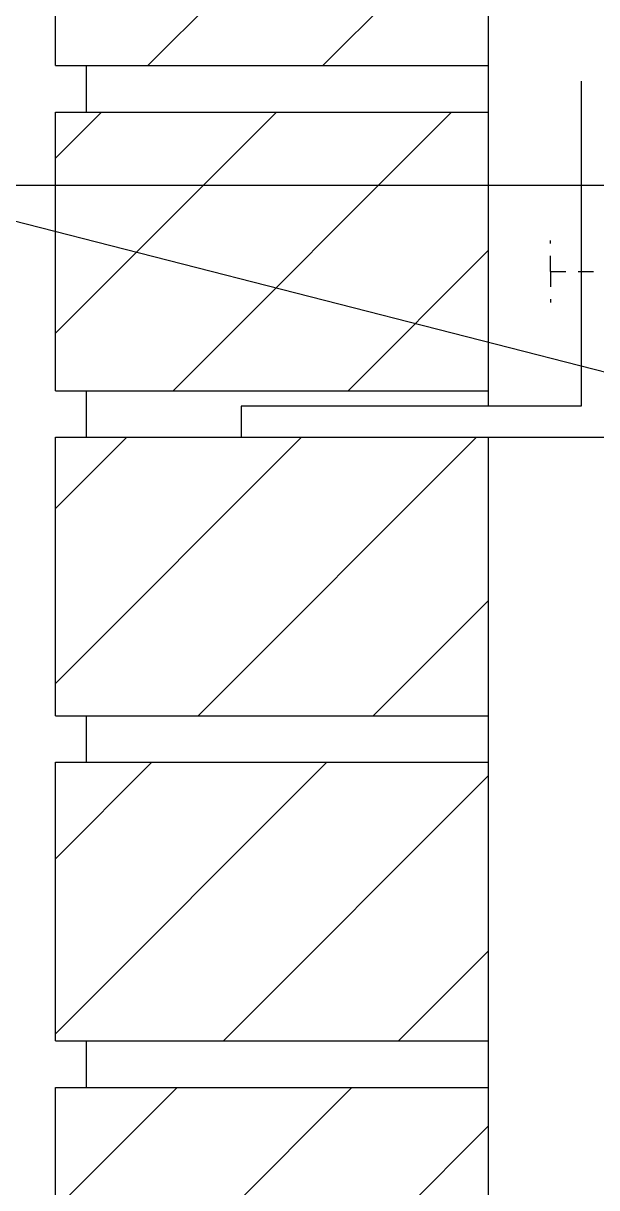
# Model space of a CAD drawing. Header units: inches. Extents: x 45.5 to 101.8, y 21.2 to 93.9.
# Drawn here: x 64.11 to 68.74, y 66.59 to 75.99 of the extents above; entities that cross this region are included whole.
import ezdxf

# ---------------------------------------------------------------- set-up
doc = ezdxf.new("R2010")
doc.units = ezdxf.units.IN
doc.header["$LTSCALE"] = 0.5
doc.header["$MEASUREMENT"] = 0
doc.linetypes.add('DASHED2', pattern=[0.375, 0.25, -0.125])
for name, color, linetype in [('HATCH', 12, 'Continuous'), ('line25', 2, 'Continuous'), ('LINE9', 9, 'Continuous'), ('TEXT', 4, 'Continuous')]:
    doc.layers.add(name, color=color, linetype=linetype)
doc.styles.add('DIM', font='romans.shx', dxfattribs={"width": 0.7})
doc.dimstyles.new('ext_12', dxfattribs={"dimscale": 12, "dimtxt": 0.09375, "dimasz": 0.09375, "dimexe": 0.09375, "dimexo": 0.0625, "dimgap": 0.0625, "dimtad": 1, "dimdec": 1, "dimzin": 3, "dimdsep": 46, "dimlunit": 4, "dimtxsty": 'DIM', "dimcen": 0.09, "dimdle": 0.09375, "dimclrt": 4, "dimadec": 0, "dimazin": 0, "dimtfac": 1, "dimtdec": 1, "dimtmove": 2, "dimatfit": 3, "dimfxl": 1, "dimfrac": 2, "dimtolj": 1, "dimtzin": 0, "dimarcsym": 0})

msp = doc.modelspace()

# ---------------------------------------------------------------- hatches: boundary and pattern name
at = {"layer": 'HATCH'}
h = msp.add_hatch(dxfattribs=at)
h.set_pattern_fill('ANSI31', color=256, scale=8, style=0)
h.set_pattern_definition([(45, (-46.1544, -97.8439), (-0.707107, 0.707107), [])])
h.paths.add_polyline_path([(67.8676, 92.9005), (64.3676, 92.9005), (64.3676, 91.4005), (67.8676, 91.4005)])
h.paths.add_polyline_path([(67.8676, 91.0255), (64.3676, 91.0255), (64.3676, 89.9877), (67.3118, 89.9877), (67.8676, 89.9877)])
h.paths.add_polyline_path([(67.8676, 89.9877), (67.3118, 89.9877), (64.3676, 89.9877), (64.3676, 88.7755), (67.8676, 88.7755)])
h.paths.add_polyline_path([(67.8676, 88.4005), (64.3676, 88.4005), (64.3676, 86.1505), (67.8676, 86.1505)])
h.paths.add_polyline_path([(67.8676, 85.7755), (64.3676, 85.7755), (64.3676, 83.5255), (67.8676, 83.5255)])
h.paths.add_polyline_path([(67.8676, 83.1505), (64.3676, 83.1505), (64.3676, 80.9005), (67.8676, 80.9005)])
h.paths.add_polyline_path([(67.8676, 80.5255), (64.3676, 80.5255), (64.3676, 78.2755), (67.8676, 78.2755)])
h.paths.add_polyline_path([(67.8676, 77.9005), (64.3676, 77.9005), (64.3676, 75.6505), (67.8676, 75.6505), (67.8676, 76.5255), (65.8676, 76.5255), (65.8676, 76.7755), (67.8676, 76.7755)])
h.paths.add_polyline_path([(67.8676, 75.2755), (64.3676, 75.2755), (64.3676, 73.0255), (67.8676, 73.0255)])
h.paths.add_polyline_path([(67.8676, 72.6505), (64.3676, 72.6505), (64.3676, 70.4005), (67.8676, 70.4005)])
h.paths.add_polyline_path([(67.8676, 70.0255), (64.3676, 70.0255), (64.3676, 68.6048), (67.3118, 68.6048), (67.8676, 68.6048)])
h.paths.add_polyline_path([(67.8676, 68.6048), (67.3118, 68.6048), (64.3676, 68.6048), (64.3676, 67.7755), (67.8676, 67.7755)])
h.paths.add_polyline_path([(67.8676, 67.4005), (65.8676, 67.4005), (64.3676, 67.4005), (64.3676, 65.1505), (67.8676, 65.1505)])
h.paths.add_polyline_path([(67.8676, 64.7755), (64.3676, 64.7755), (64.3676, 62.5255), (67.8676, 62.5255)])
h.paths.add_polyline_path([(67.8676, 62.1505), (64.3676, 62.1505), (64.3676, 59.9005), (67.8676, 59.9005)])
h.paths.add_polyline_path([(67.8676, 59.5255), (64.3676, 59.5255), (64.3676, 57.9005), (64.8135, 57.6387), (65.4262, 57.2755), (67.8676, 57.2755)])

# ---------------------------------------------------------------- linework, layer by layer
at = {"layer": 'line25'}
for p, q in [((67.8676, 72.9005), (67.8676, 85.7755)), ((64.3676, 75.6505), (64.3676, 77.9005)), ((64.3676, 75.6505), (67.8676, 75.6505)), ((64.6176, 75.2755), (64.6176, 75.6505)), ((64.3676, 73.0255), (64.3676, 75.2755)), ((64.3676, 75.2755), (67.8676, 75.2755)), ((64.3676, 73.0255), (67.8676, 73.0255)), ((64.6176, 72.6505), (64.6176, 73.0255)), ((64.3676, 70.4005), (64.3676, 72.6505)), ((64.3676, 72.6505), (67.8676, 72.6505)), ((67.8676, 67.4005), (67.8676, 72.6505)), ((64.3676, 70.4005), (67.8676, 70.4005)), ((64.6176, 70.0255), (64.6176, 70.4005)), ((64.3676, 67.7755), (64.3676, 70.0255)), ((64.3676, 70.0255), (67.8676, 70.0255)), ((64.3676, 67.7755), (67.8676, 67.7755)), ((64.6176, 67.4005), (64.6176, 67.7755)), ((64.3676, 67.4005), (67.8676, 67.4005)), ((64.3676, 65.1505), (64.3676, 67.4005)), ((67.8676, 56.9005), (67.8676, 67.4005))]:
    msp.add_line(p, q, dxfattribs=at)
at = {"layer": 'LINE9'}
for p, q in [((68.6176, 75.5255), (68.6176, 72.9005)), ((65.8676, 72.9005), (65.8676, 72.6505)), ((68.6176, 72.9005), (65.8676, 72.9005)), ((65.8676, 72.6505), (68.8676, 72.6505))]:
    msp.add_line(p, q, dxfattribs=at)
at = {"layer": 'LINE9', "linetype": 'DASHED2'}
for q in [(68.3676, 74.2387), (70.3676, 73.9887), (68.3676, 73.7387)]:
    msp.add_line((68.3676, 73.9887), q, dxfattribs=at)

# ---------------------------------------------------------------- leaders
at = {"layer": 'TEXT'}
for points, override in [([(76.9006, 74.6833), (56.447, 74.6833), (53.3997, 74.6833)], {"dimtad": 0}), ([(76.1473, 71.301), (62.9044, 74.6833)], {"dimgap": 0.0625, "dimtad": 0})]:
    msp.add_leader(points, dimstyle='ext_12', override=override, dxfattribs=at)

doc.saveas('drawing.dxf')
